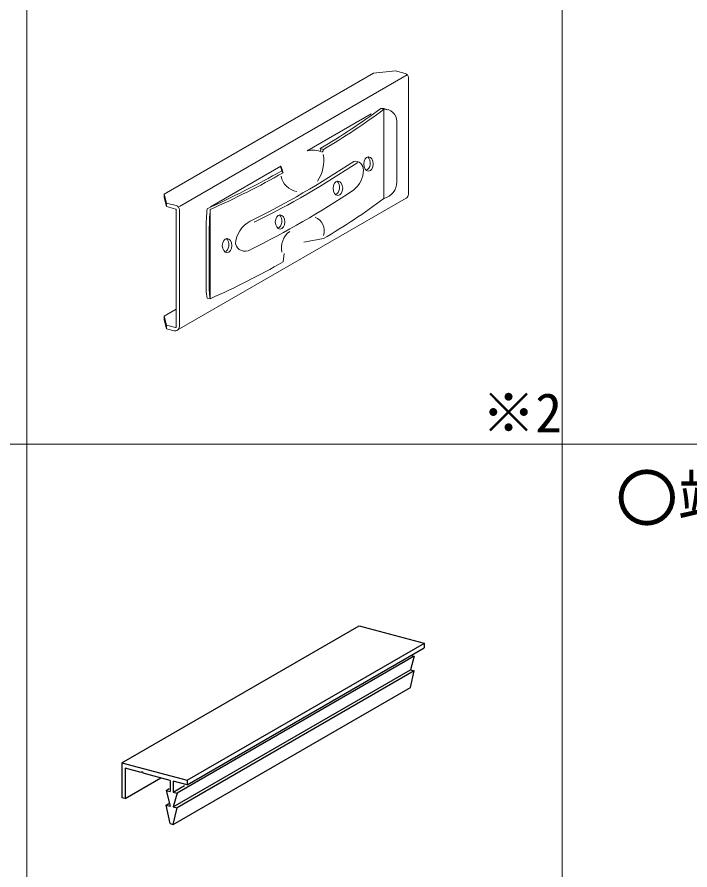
# Model space of a CAD drawing. Units: millimetres on the paper. Extents: x -195 to 195, y -135 to 132.
# Drawn here: x -144.02 to -125.17, y 84.71 to 108.6 of the extents above; entities that cross this region are included whole.
import ezdxf
from ezdxf.enums import TextEntityAlignment as Align

# ---------------------------------------------------------------- set-up
doc = ezdxf.new("R2010")
doc.units = ezdxf.units.MM
for name, color, linetype, lineweight in [('0-3_野縁', 2, 'Continuous', 25), ('0-6_文字', 7, 'Continuous', 18), ('0-B_補強金具・金具・その他', 3, 'Continuous', 18), ('F-3_野縁', 3, 'Continuous', 18)]:
    doc.layers.add(name, color=color, linetype=linetype, lineweight=lineweight)
doc.styles.add('ＭＳ ゴシック', font='')
doc.styles.get('ＭＳ ゴシック').set_extended_font_data('MS Gothic')

msp = doc.modelspace()

# ---------------------------------------------------------------- linework, layer by layer
at = {"layer": '0-3_野縁'}
for p, q in [((-141.083, 87.707), (-134.435, 91.546)), ((-134.435, 91.546), (-132.612, 91.057)), ((-139.258, 87.218), (-132.609, 91.057)), ((-132.612, 91.057), (-132.609, 91.057)), ((-132.612, 91.057), (-132.612, 90.927)), ((-139.26, 87.089), (-132.612, 90.927)), ((-132.892, 90.692), (-139.54, 86.854)), ((-132.979, 90.716), (-132.892, 90.692)), ((-139.649, 86.473), (-133, 90.311)), ((-132.892, 90.282), (-139.54, 86.444)), ((-133, 89.821), (-132.892, 90.282)), ((-139.649, 85.983), (-133, 89.821)), ((-141.083, 87.707), (-141.083, 86.727)), ((-140.996, 87.554), (-140.996, 86.704)), ((-140.544, 87.433), (-140.996, 87.554)), ((-140.996, 86.704), (-139.991, 87.285)), ((-140.518, 87.456), (-140.544, 87.433)), ((-140.518, 87.456), (-140.492, 87.419)), ((-139.736, 87.216), (-140.492, 87.419)), ((-139.736, 87.216), (-139.736, 86.906)), ((-139.649, 87.193), (-139.649, 86.883)), ((-139.26, 87.089), (-139.649, 87.193)), ((-139.649, 86.883), (-139.327, 87.069)), ((-139.26, 87.219), (-139.26, 87.089)), ((-139.845, 86.935), (-139.76, 86.984)), ((-139.845, 86.935), (-139.736, 86.496)), ((-139.845, 86.935), (-139.736, 86.906)), ((-139.649, 86.883), (-139.54, 86.854)), ((-139.54, 86.854), (-139.649, 86.473)), ((-140.996, 86.704), (-141.083, 86.727)), ((-139.845, 86.525), (-139.771, 86.568)), ((-139.736, 86.006), (-139.845, 86.525)), ((-139.845, 86.525), (-139.736, 86.496)), ((-139.649, 86.473), (-139.54, 86.444)), ((-139.649, 85.983), (-139.54, 86.444)), ((-139.736, 86.006), (-139.649, 85.983))]:
    msp.add_line(p, q, dxfattribs=at)
for points in [[(-132.892, 90.692), (-133, 90.311), (-132.892, 90.282)], [(-141.083, 87.707), (-139.26, 87.219), (-139.258, 87.218)]]:
    msp.add_lwpolyline(points, dxfattribs=at)
at = {"layer": '0-B_補強金具・金具・その他'}
for p, q in [((-134.037, 107.029), (-133.413, 107.096)), ((-133.144, 107.024), (-133.413, 107.096)), ((-139.901, 103.644), (-134.037, 107.029)), ((-139.473, 103.295), (-133.088, 106.981)), ((-133.055, 103.636), (-133.055, 106.908)), ((-135.892, 104.852), (-134.1, 105.887)), ((-133.745, 106.018), (-133.832, 106.041)), ((-133.745, 106.018), (-133.745, 103.518)), ((-133.716, 106.031), (-133.629, 106.008)), ((-133.38, 105.684), (-133.38, 103.972)), ((-135.525, 104.917), (-135.438, 104.894)), ((-138.599, 103.289), (-136.635, 104.423)), ((-136.604, 104.293), (-136.569, 104.241)), ((-139.901, 103.644), (-139.83, 103.391)), ((-139.533, 99.827), (-133.115, 103.532)), ((-139.562, 103.319), (-139.83, 103.391)), ((-139.83, 103.391), (-139.83, 103.291)), ((-139.574, 103.222), (-139.83, 103.291)), ((-139.56, 103.203), (-139.56, 99.924)), ((-139.473, 99.931), (-139.473, 103.203)), ((-138.609, 103.21), (-138.609, 100.71)), ((-138.724, 102.663), (-138.724, 100.963)), ((-138.635, 100.95), (-138.635, 102.687)), ((-135.99, 102.295), (-135.438, 102.394)), ((-136.569, 101.741), (-136.538, 101.979)), ((-138.697, 100.723), (-138.609, 100.71)), ((-139.901, 100.224), (-139.56, 100.421)), ((-139.901, 100.224), (-139.83, 99.971)), ((-139.585, 99.905), (-139.83, 99.971)), ((-139.83, 99.971), (-139.83, 99.871)), ((-139.624, 99.815), (-139.83, 99.871))]:
    msp.add_line(p, q, dxfattribs=at)
for points in [[(-139.901, 103.644), (-139.901, 103.544), (-139.83, 103.291)], [(-139.901, 100.224), (-139.901, 100.124), (-139.83, 99.871)]]:
    msp.add_lwpolyline(points, dxfattribs=at)
for centre, radius, start, end in [((-133.175, 106.908), 0.12, 0, 75), ((-145.788, 122.206), 20.106, 300.6952, 306.4878), ((-144.572, 120.483), 18.068, 300.3682, 306.8147), ((-133.803, 105.706), 0.336, 75, 94.8955), ((-133.717, 105.683), 0.336, 0.1952, 94.8955), ((-135.594, 104.874), 0.0821, 344.1417, 31.9404), ((-135.731, 104.238), 0.635, 66.0687, 104.7533), ((-136.428, 104.574), 1.001, 325.1697, 10.3008), ((-135.552, 104.902), 0.115, 313.5456, 356.1921), ((-149.125, 126.387), 26.226, 296.3337, 303.6663), ((-149.012, 126.357), 26.226, 296.3337, 303.6663), ((-134.551, 104.328), 0.235, 357.1458, 98.6879), ((-149.185, 126.532), 25.551, 294.2374, 299.4974), ((-147.643, 123.622), 22.321, 293.873, 299.7434), ((-137.861, 104.061), 1.278, 10.4476, 16.433), ((-137.117, 104.142), 0.557, 10.1951, 30.2261), ((-135.031, 104.32), 0.715, 308.4534, 359.7098), ((-136.095, 104.25), 0.541, 191.563, 260.3379), ((-133.853, 103.978), 0.472, 283.1342, 0.7399), ((-149.125, 125.587), 26.226, 296.3337, 303.6663), ((-144.572, 117.983), 18.068, 300.3682, 306.8147), ((-133.175, 103.636), 0.12, 300, 0), ((-139.593, 103.203), 0.12, 0, 75), ((-139.58, 103.203), 0.02, 0, 75), ((-133.134, 102.681), 5.589, 174.3312, 180.1872), ((-133.046, 102.668), 5.589, 174.4401, 180.1872), ((-135.829, 102.615), 0.415, 341.6813, 67.7536), ((-137.111, 102.189), 0.792, 118.7133, 175.7852), ((-136.038, 102.135), 0.577, 126.5323, 192.3556), ((-137.635, 102.319), 0.276, 195.0947, 301.3095), ((-147.643, 121.122), 22.321, 293.873, 299.7434), ((-137.713, 100.952), 1.01, 179.3727, 193.1078), ((-137.625, 100.939), 1.01, 179.3727, 193.1078), ((-139.593, 99.931), 0.12, 255, 0), ((-139.58, 99.924), 0.02, 255, 0)]:
    msp.add_arc(centre, radius, start, end, dxfattribs=at)
for centre in [(-134.174, 104.487), (-135.033, 103.805), (-136.651, 102.863), (-138.136, 102.199)]:
    msp.add_ellipse(centre, major_axis=(0, 0.2), ratio=0.675, dxfattribs=at)
for centre in [(-134.26, 104.51), (-135.12, 103.828), (-136.738, 102.886), (-138.223, 102.222)]:
    msp.add_ellipse(centre, major_axis=(0, 0.2), ratio=0.675, start_param=3.295999, end_param=5.770916, dxfattribs=at)
at = {"layer": 'F-3_野縁'}
for p, q in [((-143.75, 126.5), (-143.75, 36.912)), ((-191, 96.637), (-2, 96.637))]:
    msp.add_line(p, q, dxfattribs=at)
at = {"layer": 'F-3_野縁', "color": 4, "lineweight": 9}
msp.add_line((-128.75, 126.5), (-128.75, 36.912), dxfattribs=at)

# ---------------------------------------------------------------- texts
at = {"layer": '0-6_文字', "style": 'ＭＳ ゴシック'}
for s, height, p in [('※2', 1.1, (-131, 96.637)), ('〇端部アルミバー', 1.283, (-127.25, 94.092))]:
    msp.add_text(s, height=height, dxfattribs=at).set_placement(p, align=Align.BOTTOM_LEFT)

doc.saveas('drawing.dxf')
